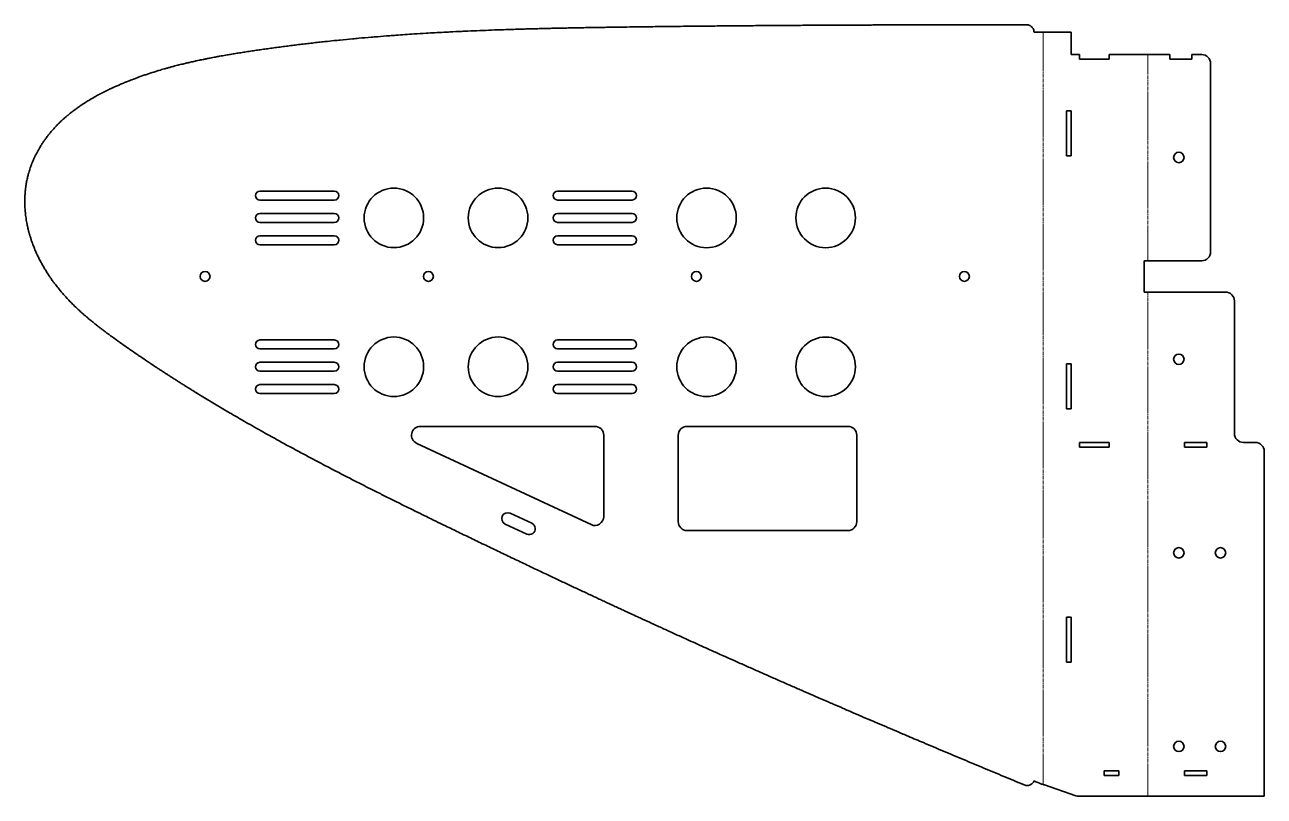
# Model space of a CAD drawing. Header units: millimetres. Extents: x 0 to 832, y 0 to 518.
import ezdxf

# ---------------------------------------------------------------- set-up
doc = ezdxf.new("R2010")
doc.units = ezdxf.units.MM
doc.linetypes.add('Chain', pattern=[13.68, 9.12, -1.14, 2.28, -1.14])
doc.layers.add('SIMUMAK Bend Centerline (ISO)', color=7, linetype='Chain', lineweight=9)
doc.layers.add('SIMUMAK Visible (ISO)', color=7, linetype='Continuous', lineweight=35)

# ---------------------------------------------------------------- blocks, each defined once
blk = doc.blocks.new('SIL-026-STVI-03_Sheet_2_SIL-026-STVI-03 (Desplegada)')
at = {"layer": 'SIMUMAK Bend Centerline (ISO)', "ltscale": 0.263158}
for p, q in [((267.67, -251.17), (267.67, 254.04)), ((337.98, 239.04), (337.98, 100.54)), ((337.98, 79.54), (337.98, -259.05))]:
    blk.add_line(p, q, dxfattribs=at)
at = {"layer": 'SIMUMAK Visible (ISO)'}
for p, q in [((261.64, 254.04), (261.64, 254.04)), ((268.68, 254.04), (286.68, 254.04)), ((286.68, 239.04), (286.68, 254.04)), ((292.2, 239.04), (286.68, 239.04)), ((292.2, 235.94), (292.2, 239.04)), ((312.2, 235.94), (292.2, 235.94)), ((312.2, 239.04), (312.2, 235.94)), ((352.74, 239.04), (312.2, 239.04)), ((352.74, 235.99), (352.74, 239.04)), ((367.64, 235.99), (352.74, 235.99)), ((367.64, 239.04), (367.64, 235.99)), ((374.24, 239.04), (367.64, 239.04)), ((380.24, 106.54), (380.24, 233.04)), ((283.38, 201.28), (286.58, 201.28)), ((283.38, 171.08), (283.38, 201.28)), ((286.58, 201.28), (286.58, 171.08)), ((286.58, 171.08), (283.38, 171.08)), ((-258.34, 147.35), (-208.34, 147.35)), ((-58.34, 147.36), (-8.34, 147.36)), ((-208.34, 141.35), (-258.34, 141.35)), ((-8.34, 141.36), (-58.34, 141.36)), ((-258.34, 132.35), (-208.34, 132.35)), ((-208.34, 126.35), (-258.34, 126.35)), ((-58.34, 132.36), (-8.34, 132.36)), ((-8.34, 126.36), (-58.34, 126.36)), ((-258.34, 117.35), (-208.34, 117.35)), ((-58.34, 117.36), (-8.34, 117.36)), ((-208.34, 111.35), (-258.34, 111.35)), ((-8.34, 111.36), (-58.34, 111.36)), ((335.72, 100.54), (374.24, 100.54)), ((335.72, 79.54), (335.72, 100.54)), ((390.24, 79.54), (335.72, 79.54)), ((396.24, -15.47), (396.24, 73.54)), ((-258.34, 47.35), (-208.34, 47.35)), ((-58.34, 47.36), (-8.34, 47.36)), ((-208.34, 41.35), (-258.34, 41.35)), ((-8.34, 41.36), (-58.34, 41.36)), ((-258.34, 32.35), (-208.34, 32.35)), ((-208.34, 26.35), (-258.34, 26.35)), ((-58.34, 32.36), (-8.34, 32.36)), ((-8.34, 26.36), (-58.34, 26.36)), ((283.38, 31.28), (286.58, 31.28)), ((283.38, 1.08), (283.38, 31.28)), ((286.58, 31.28), (286.58, 1.08)), ((-258.34, 17.35), (-208.34, 17.35)), ((-58.34, 17.36), (-8.34, 17.36)), ((-208.34, 11.35), (-258.34, 11.35)), ((-8.34, 11.36), (-58.34, 11.36)), ((286.58, 1.08), (283.38, 1.08)), ((-150.44, -10.64), (-33.39, -10.64)), ((-27.39, -16.64), (-27.39, -71.23)), ((22.61, -74.65), (22.61, -16.64)), ((28.61, -10.64), (136.61, -10.64)), ((142.61, -16.64), (142.61, -74.65)), ((-35.92, -76.66), (-152.97, -22.08)), ((292.2, -21.47), (312.2, -21.47)), ((292.2, -24.57), (292.2, -21.47)), ((312.2, -24.57), (292.2, -24.57)), ((312.2, -21.47), (312.2, -24.57)), ((362.79, -24.56), (362.79, -21.46)), ((362.79, -21.46), (377.69, -21.46)), ((377.69, -24.56), (362.79, -24.56)), ((377.69, -21.46), (377.69, -24.56)), ((410.24, -21.47), (402.24, -21.47)), ((416.24, -27.47), (416.24, -259.05)), ((-90.23, -69), (-75.7, -75.77)), ((-79.08, -83.02), (-93.61, -76.25)), ((136.61, -80.65), (28.61, -80.65)), ((283.38, -168.92), (283.38, -138.72)), ((283.38, -138.72), (286.58, -138.72)), ((286.58, -138.72), (286.58, -168.92)), ((286.58, -168.92), (283.38, -168.92)), ((308.7, -241.95), (318.7, -241.95)), ((308.7, -245.05), (308.7, -241.95)), ((318.7, -245.05), (308.7, -245.05)), ((318.7, -241.95), (318.7, -245.05)), ((362.79, -245.1), (362.79, -242)), ((362.79, -242), (377.69, -242)), ((377.69, -245.1), (362.79, -245.1)), ((377.69, -242), (377.69, -245.1)), ((268.68, -251.47), (289.73, -258.72)), ((291.68, -259.05), (416.24, -259.05))]:
    blk.add_line(p, q, dxfattribs=at)
for centre, radius in [((358.91, 169.94), 3.5), ((-168.34, 129.36), 20), ((-98.34, 129.36), 20), ((41.66, 129.35), 20), ((121.66, 129.35), 20), ((-295.12, 90.04), 3.3), ((-145.12, 90.04), 3.3), ((34.88, 90.04), 3.3), ((214.88, 90.04), 3.3), ((-168.34, 29.36), 20), ((-98.34, 29.36), 20), ((41.66, 29.36), 20), ((121.66, 29.35), 20), ((358.91, 34.4), 3.5), ((358.9, -95.6), 3.5), ((386.9, -95.6), 3.5), ((358.9, -225.6), 3.5), ((386.9, -225.6), 3.5)]:
    blk.add_circle(centre, radius, dxfattribs=at)
at = {"layer": 'SIMUMAK Visible (ISO)', "extrusion": (0, 0, -1)}
for centre, radius, start, end in [((-374.24, 233.04), 6, 90, 180), ((258.34, 144.35), 3, 269.99878, 89.99878), ((208.34, 144.35), 3, 89.99878, 269.99878), ((58.34, 144.36), 3, 269.99878, 89.99878), ((8.34, 144.36), 3, 89.99878, 269.99878), ((258.34, 129.35), 3, 269.99878, 89.99878), ((208.34, 129.35), 3, 89.99878, 269.99878), ((58.34, 129.36), 3, 269.99878, 89.99878), ((8.34, 129.36), 3, 89.99878, 269.99878), ((258.34, 114.35), 3, 269.99878, 89.99878), ((208.34, 114.35), 3, 89.99878, 269.99878), ((58.34, 114.36), 3, 269.99878, 89.99878), ((8.34, 114.36), 3, 89.99878, 269.99878), ((-374.24, 106.54), 6, 180, 270), ((-390.24, 73.54), 6, 90, 180), ((258.34, 44.35), 3, 269.99878, 89.99878), ((208.34, 44.35), 3, 89.99878, 269.99878), ((58.34, 44.36), 3, 269.99878, 89.99878), ((8.34, 44.36), 3, 89.99878, 269.99878), ((258.34, 29.35), 3, 269.99878, 89.99878), ((208.34, 29.35), 3, 89.99878, 269.99878), ((58.34, 29.36), 3, 269.99878, 89.99878), ((8.34, 29.36), 3, 89.99878, 269.99878), ((258.34, 14.35), 3, 269.99878, 89.99878), ((208.34, 14.35), 3, 89.99878, 269.99878), ((58.34, 14.36), 3, 269.99878, 89.99878), ((8.34, 14.36), 3, 89.99878, 269.99878), ((150.44, -16.64), 6, 295, 90), ((33.39, -16.64), 6, 90, 180), ((-28.61, -16.64), 6, 360, 90), ((-136.61, -16.64), 6, 90, 180), ((-410.24, -27.47), 6, 90, 180), ((91.92, -72.62), 4, 295, 115), ((33.39, -71.23), 6, 180, 295), ((-28.61, -74.65), 6, 270, 0), ((-136.61, -74.65), 6, 180, 270), ((77.39, -79.4), 4, 115, 295), ((-291.68, -253.05), 6, 270, 289.01)]:
    blk.add_arc(centre, radius, start, end, dxfattribs=at)
at = {"layer": 'SIMUMAK Visible (ISO)'}
blk.add_arc((402.24, -15.47), 6, 180, 270, dxfattribs=at)
for points, knots in [([(255.1, -251.48), (252.77, -250.51), (245.93, -247.67), (236.83, -243.88), (225.57, -239.18), (216.56, -235.4), (205.3, -230.68), (196.29, -226.88), (186.17, -222.61), (179.43, -219.75), (172.68, -216.88), (168.19, -214.97), (162.57, -212.58), (158.08, -210.66), (152.46, -208.26), (147.98, -206.34), (142.36, -203.93), (137.88, -202), (132.31, -199.6), (127.88, -197.68), (122.36, -195.3), (117.97, -193.39), (112.51, -191.02), (108.15, -189.12), (102.56, -186.68), (97.91, -184.65), (91.86, -181.99), (86.9, -179.81), (79.47, -176.54), (72.07, -173.27), (60.97, -168.33), (51.1, -163.92), (39.96, -158.92), (32.51, -155.55), (25.03, -152.16), (20.02, -149.88), (13.95, -147.12), (9.34, -145.01), (3.87, -142.5), (-0.34, -140.57), (-5.1, -138.37), (-8.29, -136.9), (-11.5, -135.42), (-13.64, -134.43), (-16.32, -133.19), (-18.47, -132.19), (-21.17, -130.94), (-23.34, -129.93), (-26.05, -128.67), (-28.23, -127.65), (-30.97, -126.38), (-33.18, -125.35), (-35.99, -124.04), (-38.26, -122.97), (-41.14, -121.62), (-43.47, -120.53), (-47, -118.88), (-50.57, -117.19), (-56.02, -114.63), (-60.93, -112.31), (-67.4, -109.25), (-72.96, -106.62), (-80.37, -103.1), (-86.55, -100.16), (-94.29, -96.46), (-100.48, -93.5), (-108.18, -89.81), (-114.3, -86.87), (-121.86, -83.22), (-127.83, -80.34), (-134.41, -77.15), (-138.73, -75.05), (-142.97, -72.98), (-145.76, -71.62), (-149.19, -69.94), (-151.9, -68.61), (-155.23, -66.98), (-157.84, -65.69), (-161.04, -64.11), (-163.55, -62.87), (-166.64, -61.34), (-169.13, -60.1), (-172.23, -58.56), (-174.7, -57.32), (-177.79, -55.77), (-180.26, -54.53), (-183.96, -52.67), (-187.66, -50.8), (-193.21, -47.98), (-198.15, -45.45), (-204.31, -42.28), (-209.24, -39.72), (-216.62, -35.87), (-223.99, -31.97), (-235.02, -26.07), (-244.79, -20.75), (-256.04, -14.51), (-263.92, -10.06), (-271.63, -5.63), (-276.16, -3.01), (-280.67, -0.36), (-283.67, 1.41), (-287.42, 3.63), (-290.4, 5.42), (-294.13, 7.67), (-297.1, 9.48), (-300.43, 11.52), (-302.65, 12.89), (-304.86, 14.26), (-306.33, 15.18), (-308.17, 16.33), (-309.64, 17.25), (-311.47, 18.4), (-312.94, 19.33), (-314.76, 20.49), (-316.22, 21.42), (-318.05, 22.59), (-319.54, 23.55), (-321.43, 24.77), (-322.95, 25.77), (-324.88, 27.03), (-326.43, 28.04), (-328.77, 29.59), (-331.13, 31.15), (-334.68, 33.53), (-337.84, 35.66), (-341.76, 38.33), (-344.86, 40.46), (-348.66, 43.1), (-351.62, 45.19), (-354.86, 47.49), (-356.94, 49), (-358.97, 50.47), (-360.28, 51.44), (-361.88, 52.63), (-363.13, 53.56), (-364.63, 54.7), (-365.79, 55.59), (-367.01, 56.53), (-367.76, 57.12), (-368.43, 57.65), (-368.83, 57.97), (-369.43, 58.44), (-370.02, 58.92), (-370.91, 59.64), (-371.69, 60.28), (-372.67, 61.08), (-373.44, 61.73), (-374.59, 62.7), (-375.74, 63.68), (-377.43, 65.17), (-378.92, 66.5), (-381.11, 68.53), (-383.27, 70.59), (-386.41, 73.76), (-389.12, 76.66), (-392.06, 80.04), (-393.96, 82.36), (-395.65, 84.54), (-396.56, 85.75), (-397.46, 86.97), (-398.05, 87.79), (-398.92, 89.04), (-399.78, 90.3), (-401.04, 92.21), (-402.13, 93.93), (-403.71, 96.55), (-405.21, 99.22), (-407.09, 102.86), (-408.39, 105.64), (-409.61, 108.46), (-410.38, 110.37), (-411.19, 112.53), (-411.7, 113.98), (-412.15, 115.33), (-412.38, 116.06), (-412.61, 116.8), (-412.76, 117.29), (-412.94, 117.91), (-413.09, 118.4), (-413.26, 119.02), (-413.39, 119.5), (-413.59, 120.23), (-413.77, 120.95), (-414.04, 122.02), (-414.26, 122.96), (-414.51, 124.12), (-414.7, 125.03), (-414.96, 126.38), (-415.19, 127.71), (-415.56, 130.07), (-415.86, 132.54), (-416.11, 135.63), (-416.21, 137.8), (-416.24, 139.67), (-416.24, 140.65), (-416.23, 141.59), (-416.22, 142.2), (-416.2, 142.94), (-416.17, 143.52), (-416.14, 144.15), (-416.12, 144.56), (-416.1, 144.95), (-416.08, 145.21), (-416.06, 145.54), (-416.04, 145.79), (-416.02, 146.1), (-416, 146.36), (-415.97, 146.74), (-415.93, 147.12), (-415.88, 147.7), (-415.82, 148.22), (-415.75, 148.87), (-415.69, 149.4), (-415.58, 150.19), (-415.47, 150.99), (-415.24, 152.48), (-414.94, 154.13), (-414.46, 156.37), (-414.03, 158.08), (-413.55, 159.82), (-413.2, 160.99), (-412.74, 162.41), (-412.37, 163.5), (-411.9, 164.79), (-411.52, 165.79), (-411.01, 167.04), (-410.58, 168.05), (-410.07, 169.19), (-409.72, 169.96), (-409.35, 170.73), (-409.1, 171.24), (-408.78, 171.89), (-408.52, 172.4), (-408.18, 173.06), (-407.89, 173.59), (-407.52, 174.27), (-407.22, 174.82), (-406.82, 175.52), (-406.5, 176.08), (-405.99, 176.94), (-405.46, 177.81), (-404.61, 179.14), (-403.81, 180.35), (-402.74, 181.88), (-401.84, 183.13), (-400.63, 184.71), (-399.61, 185.99), (-398.26, 187.61), (-397.11, 188.92), (-395.76, 190.4), (-394.81, 191.39), (-393.83, 192.38), (-393.16, 193.05), (-392.3, 193.88), (-391.6, 194.55), (-390.79, 195.3), (-390.24, 195.8), (-389.68, 196.3), (-389.3, 196.63), (-388.82, 197.05), (-388.43, 197.38), (-387.95, 197.79), (-387.56, 198.12), (-386.98, 198.61), (-386.39, 199.09), (-385.5, 199.8), (-384.7, 200.43), (-383.7, 201.2), (-382.89, 201.81), (-381.66, 202.71), (-380.43, 203.6), (-378.14, 205.18), (-375.6, 206.84), (-372.16, 208.95), (-369.54, 210.46), (-366.9, 211.91), (-365.13, 212.85), (-362.9, 213.99), (-361.11, 214.88), (-359.1, 215.85), (-357.75, 216.48), (-356.4, 217.1), (-355.49, 217.51), (-354.14, 218.11), (-352.8, 218.7), (-350.78, 219.56), (-349, 220.3), (-346.34, 221.38), (-343.71, 222.4), (-339.82, 223.85), (-336.43, 225.05), (-332.31, 226.44), (-329.1, 227.47), (-325.62, 228.54), (-323.37, 229.2), (-321.2, 229.82), (-319.78, 230.22), (-318.06, 230.69), (-316.74, 231.04), (-315.14, 231.46), (-313.92, 231.78), (-312.43, 232.15), (-311.29, 232.44), (-309.91, 232.77), (-308.85, 233.03), (-307.59, 233.33), (-306.63, 233.55), (-305.49, 233.82), (-304.51, 234.04), (-303.22, 234.33), (-302.14, 234.57), (-300.71, 234.88), (-299.51, 235.14), (-297.92, 235.48), (-296.59, 235.75), (-294.84, 236.11), (-293.37, 236.4), (-291.05, 236.85), (-288.58, 237.32), (-285.02, 237.98), (-282.14, 238.48), (-279.08, 239.01), (-276.94, 239.37), (-274.15, 239.83), (-271.82, 240.2), (-268.79, 240.68), (-266.26, 241.07), (-263.04, 241.55), (-260.47, 241.93), (-257.27, 242.4), (-254.69, 242.76), (-251.38, 243.23), (-248.59, 243.61), (-245.15, 244.07), (-242.39, 244.44), (-238.94, 244.88), (-236.18, 245.23), (-232.73, 245.66), (-229.97, 246), (-226.51, 246.41), (-223.75, 246.73), (-220.29, 247.12), (-217.53, 247.43), (-213.38, 247.88), (-209.22, 248.32), (-203, 248.95), (-197.46, 249.48), (-190.53, 250.12), (-184.99, 250.6), (-178.06, 251.18), (-172.51, 251.61), (-164.29, 252.22), (-156.17, 252.78), (-145.41, 253.45), (-137.39, 253.9), (-129.37, 254.31), (-124.03, 254.57), (-117.35, 254.88), (-112.01, 255.11), (-105.34, 255.37), (-100.01, 255.57), (-94.01, 255.78), (-90.02, 255.91), (-86.03, 256.03), (-83.37, 256.11), (-80.05, 256.21), (-77.39, 256.29), (-74.06, 256.37), (-71.42, 256.44), (-68.16, 256.53), (-65.63, 256.59), (-62.59, 256.66), (-60.21, 256.71), (-56.58, 256.79), (-52.87, 256.86), (-47.18, 256.97), (-41.99, 257.07), (-35.36, 257.19), (-29.96, 257.27), (-23.1, 257.38), (-17.54, 257.46), (-10.53, 257.56), (-4.88, 257.64), (3.62, 257.75), (12.15, 257.85), (24.71, 258), (35.56, 258.11), (47.24, 258.22), (54.71, 258.29), (61.95, 258.35), (66.65, 258.39), (72.35, 258.44), (76.77, 258.47), (82.08, 258.52), (86.15, 258.55), (90.99, 258.58), (94.67, 258.61), (98.99, 258.64), (102.23, 258.66), (105.93, 258.68), (108.85, 258.7), (112.5, 258.72), (115.41, 258.73), (119.02, 258.75), (121.91, 258.77), (125.5, 258.79), (128.37, 258.8), (131.94, 258.82), (134.79, 258.83), (138.33, 258.85), (141.16, 258.86), (145.39, 258.88), (149.61, 258.89), (155.99, 258.91), (161.74, 258.93), (169.04, 258.95), (174.92, 258.97), (183.69, 258.99), (192.39, 259), (205.35, 259.02), (216.75, 259.03), (230.89, 259.04), (243.25, 259.04), (252.74, 259.05), (256.64, 259.05)], [-144.044921, -144.044921, -144.044921, -144.044921, -143.337773, -141.970141, -141.286326, -139.918695, -139.234879, -137.867248, -137.183433, -136.157709, -135.815802, -135.131986, -134.790078, -134.106263, -133.764355, -133.080539, -132.738632, -132.054816, -131.712908, -131.029093, -130.687185, -130.003369, -129.661462, -128.977646, -128.635738, -127.899668, -127.505505, -126.717179, -126.323016, -125.140528, -124.352202, -122.775551, -121.987225, -120.804737, -120.410574, -119.622248, -119.228085, -118.508037, -118.182152, -117.530381, -117.204496, -116.715668, -116.552726, -116.22684, -116.063898, -115.738013, -115.57507, -115.249185, -115.086242, -114.760357, -114.597414, -114.271529, -114.108586, -113.782701, -113.619758, -113.293873, -113.130931, -112.642103, -112.316218, -111.664447, -111.338562, -110.617649, -110.222621, -109.432566, -109.037539, -108.247484, -107.852456, -107.062401, -106.667374, -105.877318, -105.482291, -104.88975, -104.692236, -104.297208, -104.099695, -103.704667, -103.507153, -103.112126, -102.914612, -102.519584, -102.322071, -101.927043, -101.729529, -101.335953, -101.139891, -100.747766, -100.551703, -99.963516, -99.571391, -98.787141, -98.395016, -97.610767, -97.218642, -96.042267, -95.258017, -93.689518, -92.905268, -91.627755, -91.134492, -90.394598, -90.147966, -89.654704, -89.408072, -88.914809, -88.668178, -88.174915, -87.928283, -87.558336, -87.43502, -87.188389, -87.065073, -86.818442, -86.695126, -86.448494, -86.325179, -86.078547, -85.955231, -85.7086, -85.585284, -85.338653, -85.215337, -84.968706, -84.84539, -84.475443, -84.228811, -83.735548, -83.488917, -82.995654, -82.749022, -82.255759, -82.009128, -81.639181, -81.515865, -81.269234, -81.145918, -80.899286, -80.775971, -80.529339, -80.406023, -80.237344, -80.19198, -80.101253, -80.055889, -79.919798, -79.829071, -79.647616, -79.556889, -79.375434, -79.284707, -79.012525, -78.83107, -78.468161, -78.286707, -77.742343, -77.379433, -76.653615, -76.290705, -75.746342, -75.564887, -75.292705, -75.201978, -75.020523, -74.929796, -74.657614, -74.476159, -74.11325, -73.931795, -73.387431, -73.024522, -72.480158, -72.298703, -71.935794, -71.754339, -71.482157, -71.39143, -71.255339, -71.209975, -71.119248, -71.073884, -70.983157, -70.937793, -70.847066, -70.801702, -70.665611, -70.574884, -70.39343, -70.302702, -70.121248, -70.03052, -69.758338, -69.576884, -69.03252, -68.66961, -68.125246, -67.943792, -67.67161, -67.580883, -67.399428, -67.308701, -67.127246, -67.036519, -66.900428, -66.855064, -66.764337, -66.718973, -66.628246, -66.582882, -66.492155, -66.446791, -66.3107, -66.219973, -66.038518, -65.947791, -65.766336, -65.675609, -65.403427, -65.221972, -64.677608, -64.314699, -63.770335, -63.58888, -63.225971, -63.044516, -62.713044, -62.563027, -62.262992, -62.112974, -61.81294, -61.662922, -61.437896, -61.362887, -61.21287, -61.137861, -60.987844, -60.912835, -60.762817, -60.687809, -60.537791, -60.462783, -60.312765, -60.237756, -60.01273, -59.862713, -59.562678, -59.41266, -59.112625, -58.962608, -58.662573, -58.512556, -58.212521, -58.062503, -57.837477, -57.762468, -57.612451, -57.537442, -57.387425, -57.312416, -57.199903, -57.162399, -57.08739, -57.049886, -56.974877, -56.937372, -56.862364, -56.824859, -56.712346, -56.637338, -56.48732, -56.412311, -56.262294, -56.187285, -55.962259, -55.812242, -55.362189, -55.062154, -54.612102, -54.462085, -54.16205, -54.012032, -53.711997, -53.56198, -53.336954, -53.261945, -53.111927, -53.036919, -52.811893, -52.661875, -52.36184, -52.211823, -51.76177, -51.461735, -50.861666, -50.561631, -49.961561, -49.661526, -49.211474, -49.061456, -48.761421, -48.611404, -48.315314, -48.169242, -47.877097, -47.731025, -47.43888, -47.292808, -47.000664, -46.854591, -46.562447, -46.416374, -46.12423, -45.978158, -45.686013, -45.539941, -45.247796, -45.101724, -44.809579, -44.663507, -44.371363, -44.22529, -43.787073, -43.494929, -43.056712, -42.91064, -42.618495, -42.472423, -42.180278, -42.034206, -41.742061, -41.595989, -41.322193, -41.194469, -40.939022, -40.811298, -40.555851, -40.428127, -40.17268, -40.044956, -39.789509, -39.661785, -39.406337, -39.278614, -39.023166, -38.895442, -38.639995, -38.512271, -38.1291, -37.873653, -37.362758, -37.10731, -36.596416, -36.340968, -35.830073, -35.574626, -34.825483, -34.331787, -33.591244, -33.344397, -32.850701, -32.603853, -32.110158, -31.86331, -31.369615, -31.122767, -30.752495, -30.629071, -30.382224, -30.2588, -30.011952, -29.888528, -29.641681, -29.518257, -29.293058, -29.191283, -28.987733, -28.885958, -28.580634, -28.377084, -27.969985, -27.766435, -27.359335, -27.155786, -26.748686, -26.545137, -26.138037, -25.934487, -25.323838, -24.916739, -24.124142, -23.738645, -23.160399, -22.96765, -22.582153, -22.389404, -22.003907, -21.811158, -21.425661, -21.232912, -20.847415, -20.654666, -20.269169, -20.07642, -19.690923, -19.498174, -19.112677, -18.919928, -18.534431, -18.341682, -17.956185, -17.763436, -17.377939, -17.18519, -16.799693, -16.606944, -16.028698, -15.643201, -14.844809, -14.431914, -13.606126, -13.193231, -11.954548, -11.128759, -9.477181, -8.651392, -6.999814, -5.843252, -5.843252, -5.843252, -5.843252]), ([(256.64, 259.05), (257.29, 259.05), (257.93, 258.92), (259.14, 258.42), (259.68, 258.06), (260.61, 257.15), (260.98, 256.6), (261.37, 255.7), (261.47, 255.37), (261.6, 254.72), (261.64, 254.38), (261.64, 254.04)], [0, 0, 0, 0, 0.1953222, 0.1953222, 0.3906445, 0.3906445, 0.5859667, 0.5859667, 0.6866878, 0.6866878, 0.787409, 0.787409, 0.787409, 0.787409]), ([(261.64, -248.78), (261.39, -249.38), (261.02, -249.93), (260.1, -250.85), (259.56, -251.22), (258.36, -251.72), (257.71, -251.86), (256.73, -251.87), (256.39, -251.83), (255.73, -251.71), (255.41, -251.61), (255.1, -251.48)], [0, 0, 0, 0, 0.1953222, 0.1953222, 0.3906445, 0.3906445, 0.5859667, 0.5859667, 0.6867328, 0.6867328, 0.7874989, 0.7874989, 0.7874989, 0.7874989])]:
    blk.add_open_spline(points, degree=3, knots=knots, dxfattribs=at)
for points in [[(261.64, 254.04), (263.31, 254.04), (264.99, 254.04), (266.66, 254.04)], [(266.66, 254.04), (267.33, 254.04), (268.01, 254.04), (268.68, 254.04)], [(266.66, -250.86), (264.99, -250.17), (263.31, -249.47), (261.64, -248.78)], [(266.66, -250.86), (267.33, -251.06), (268.01, -251.27), (268.68, -251.47)]]:
    blk.add_open_spline(points, degree=3, dxfattribs=at)

msp = doc.modelspace()

# ---------------------------------------------------------------- block references
msp.add_blockref('SIL-026-STVI-03_Sheet_2_SIL-026-STVI-03 (Desplegada)', (416.24, 259.05))

doc.saveas('drawing.dxf')
